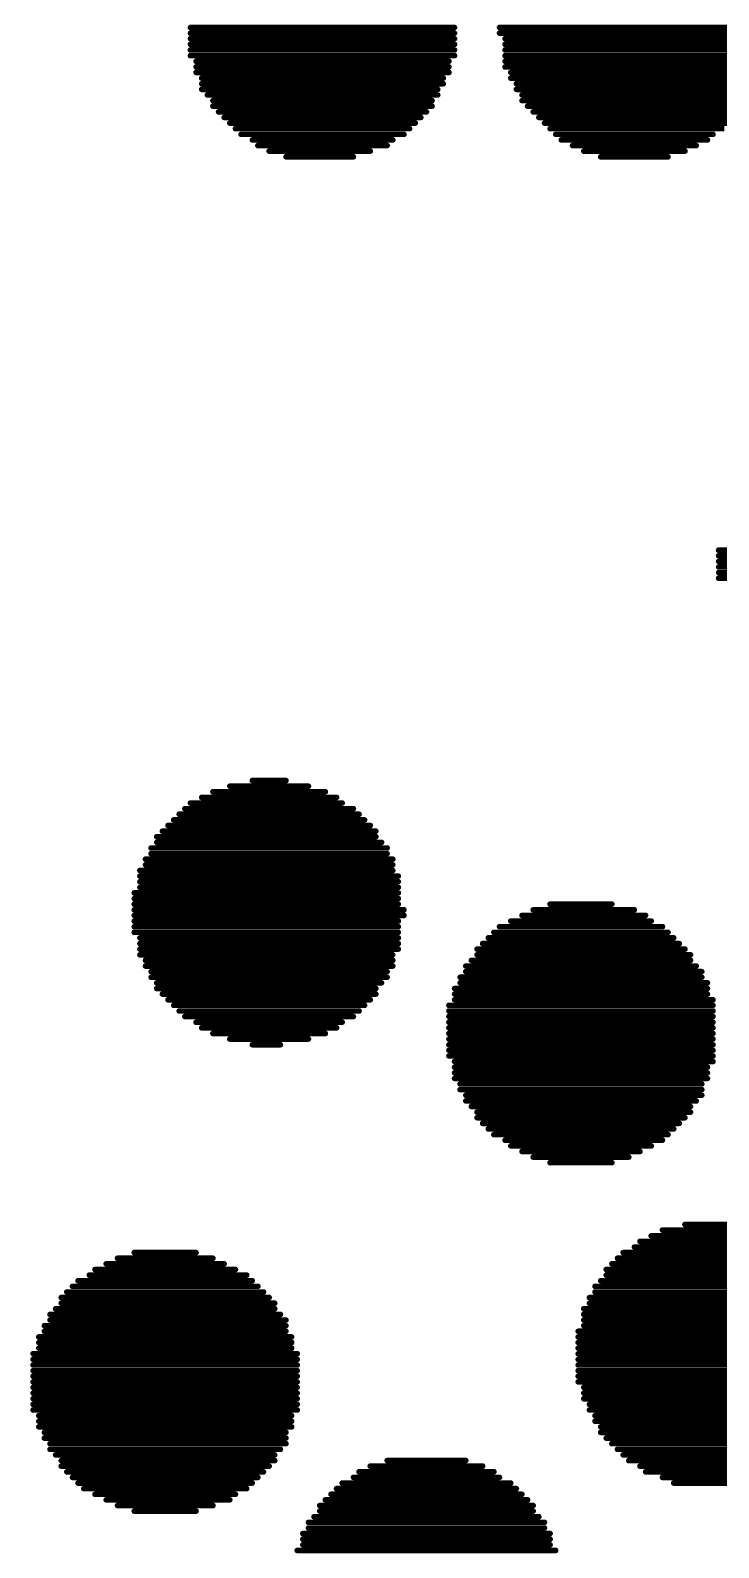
# Model space of a CAD drawing. Header units: millimetres. Extents: x 45 to 209, y 90 to 189.
# Drawn here: x 137.801 to 138.579, y 95.483 to 97.197 of the extents above; entities that cross this region are included whole.
import ezdxf

# ---------------------------------------------------------------- set-up
doc = ezdxf.new("R2010")
doc.units = ezdxf.units.MM
doc.layers.add('TopOverlay', color=2, linetype='Continuous')

# ---------------------------------------------------------------- blocks, each defined once
blk = doc.blocks.new('5394DE47_A0E8_4329_8464_7791B7C19310_63')
at = {"layer": 'TopOverlay', "const_width": 0.00635}
for points in [[(4.2624, 3.0451), (4.5608, 3.0451)], [(4.2624, 3.0387), (4.5608, 3.0387)], [(4.2624, 3.0324), (4.5608, 3.0324)], [(4.6116, 3.0451), (4.9164, 3.0451)], [(4.6116, 3.0387), (4.9164, 3.0387)], [(4.618, 3.0324), (4.9164, 3.0324)], [(4.2624, 3.026), (4.5608, 3.026)], [(4.2624, 3.0197), (4.5608, 3.0197)], [(4.618, 3.026), (4.9164, 3.026)], [(4.618, 3.0197), (4.9101, 3.0197)], [(4.2624, 3.0133), (4.5608, 3.0133)], [(4.2687, 3.007), (4.5545, 3.007)], [(4.2687, 3.0006), (4.5545, 3.0006)], [(4.618, 3.0133), (4.9101, 3.0133)], [(4.618, 3.007), (4.9101, 3.007)], [(4.618, 3.0006), (4.9101, 3.0006)], [(4.2687, 2.9943), (4.5545, 2.9943)], [(4.2751, 2.9879), (4.5481, 2.9879)], [(4.2751, 2.9816), (4.5481, 2.9816)], [(4.6243, 2.9943), (4.9037, 2.9943)], [(4.6243, 2.9879), (4.9037, 2.9879)], [(4.6307, 2.9816), (4.9037, 2.9816)], [(4.2751, 2.9752), (4.5418, 2.9752)], [(4.2814, 2.9689), (4.5418, 2.9689)], [(4.6307, 2.9752), (4.8974, 2.9752)], [(4.637, 2.9689), (4.8974, 2.9689)], [(4.2878, 2.9625), (4.5354, 2.9625)], [(4.2878, 2.9562), (4.5354, 2.9562)], [(4.2941, 2.9498), (4.5291, 2.9498)], [(4.637, 2.9625), (4.891, 2.9625)], [(4.6434, 2.9562), (4.8847, 2.9562)], [(4.6497, 2.9498), (4.8783, 2.9498)], [(4.3005, 2.9435), (4.5227, 2.9435)], [(4.3068, 2.9371), (4.5164, 2.9371)], [(4.3132, 2.9308), (4.51, 2.9308)], [(4.6561, 2.9435), (4.8783, 2.9435)], [(4.6624, 2.9371), (4.872, 2.9371)], [(4.6688, 2.9308), (4.8656, 2.9308)], [(4.3195, 2.9244), (4.5037, 2.9244)], [(4.3322, 2.9181), (4.491, 2.9181)], [(4.3386, 2.9117), (4.4846, 2.9117)], [(4.6751, 2.9244), (4.8529, 2.9244)], [(4.6815, 2.9181), (4.8466, 2.9181)], [(4.6942, 2.9117), (4.8339, 2.9117)], [(4.3513, 2.9054), (4.4656, 2.9054)], [(4.3703, 2.899), (4.4465, 2.899)], [(4.7069, 2.9054), (4.8212, 2.9054)], [(4.7259, 2.899), (4.8021, 2.899)], [(4.8593, 2.4545), (5.1641, 2.4545)], [(4.8593, 2.4482), (5.1641, 2.4482)], [(4.8593, 2.4418), (5.1641, 2.4418)], [(4.8593, 2.4355), (5.1641, 2.4355)], [(4.8593, 2.4291), (5.1641, 2.4291)], [(4.8593, 2.4228), (5.1577, 2.4228)], [(4.3322, 2.1942), (4.3703, 2.1942)], [(4.2751, 2.1751), (4.4275, 2.1751)], [(4.2878, 2.1815), (4.4148, 2.1815)], [(4.3068, 2.1878), (4.3957, 2.1878)], [(4.256, 2.1624), (4.4465, 2.1624)], [(4.2624, 2.1688), (4.4338, 2.1688)], [(4.237, 2.1434), (4.4656, 2.1434)], [(4.2433, 2.1497), (4.4592, 2.1497)], [(4.2497, 2.1561), (4.4529, 2.1561)], [(4.2243, 2.1307), (4.4719, 2.1307)], [(4.2243, 2.1243), (4.4783, 2.1243)], [(4.2306, 2.137), (4.4719, 2.137)], [(4.2179, 2.118), (4.4846, 2.118)], [(4.2179, 2.1116), (4.4846, 2.1116)], [(4.2052, 2.0926), (4.491, 2.0926)], [(4.2116, 2.1053), (4.491, 2.1053)], [(4.2116, 2.0989), (4.491, 2.0989)], [(4.2052, 2.0862), (4.4973, 2.0862)], [(4.2052, 2.0799), (4.4973, 2.0799)], [(4.2052, 2.0735), (4.4973, 2.0735)], [(4.1989, 2.0672), (4.4973, 2.0672)], [(4.1989, 2.0608), (4.4973, 2.0608)], [(4.1989, 2.0545), (4.4973, 2.0545)], [(4.6688, 2.0545), (4.7386, 2.0545)], [(4.1989, 2.0481), (4.5037, 2.0481)], [(4.1989, 2.0418), (4.5037, 2.0418)], [(4.637, 2.0418), (4.7767, 2.0418)], [(4.6497, 2.0481), (4.764, 2.0481)], [(4.1989, 2.0354), (4.4973, 2.0354)], [(4.1989, 2.0291), (4.4973, 2.0291)], [(4.1989, 2.0227), (4.4973, 2.0227)], [(4.6053, 2.0227), (4.8021, 2.0227)], [(4.6116, 2.0291), (4.7958, 2.0291)], [(4.6243, 2.0354), (4.7831, 2.0354)], [(4.2052, 2.0164), (4.4973, 2.0164)], [(4.2052, 2.01), (4.4973, 2.01)], [(4.2052, 2.0037), (4.4973, 2.0037)], [(4.5862, 2.0037), (4.8212, 2.0037)], [(4.5926, 2.01), (4.8148, 2.01)], [(4.5989, 2.0164), (4.8085, 2.0164)], [(4.2052, 1.9973), (4.491, 1.9973)], [(4.2116, 1.991), (4.491, 1.991)], [(4.5799, 1.991), (4.8275, 1.991)], [(4.5862, 1.9973), (4.8275, 1.9973)], [(4.2116, 1.9846), (4.491, 1.9846)], [(4.2179, 1.9783), (4.4846, 1.9783)], [(4.2179, 1.9719), (4.4846, 1.9719)], [(4.5672, 1.9719), (4.8402, 1.9719)], [(4.5735, 1.9846), (4.8339, 1.9846)], [(4.5735, 1.9783), (4.8402, 1.9783)], [(4.2243, 1.9656), (4.4783, 1.9656)], [(4.2243, 1.9592), (4.4719, 1.9592)], [(4.2306, 1.9529), (4.4719, 1.9529)], [(4.5608, 1.9592), (4.8466, 1.9592)], [(4.5608, 1.9529), (4.8466, 1.9529)], [(4.5672, 1.9656), (4.8466, 1.9656)], [(4.237, 1.9465), (4.4656, 1.9465)], [(4.2433, 1.9402), (4.4592, 1.9402)], [(4.5545, 1.9402), (4.8529, 1.9402)], [(4.5608, 1.9465), (4.8529, 1.9465)], [(4.2497, 1.9338), (4.4529, 1.9338)], [(4.256, 1.9275), (4.4465, 1.9275)], [(4.2687, 1.9211), (4.4338, 1.9211)], [(4.5545, 1.9338), (4.8529, 1.9338)], [(4.5545, 1.9275), (4.8529, 1.9275)], [(4.5545, 1.9211), (4.8529, 1.9211)], [(4.2751, 1.9148), (4.4275, 1.9148)], [(4.2878, 1.9084), (4.4148, 1.9084)], [(4.3068, 1.9021), (4.3957, 1.9021)], [(4.5545, 1.9148), (4.8529, 1.9148)], [(4.5545, 1.9084), (4.8529, 1.9084)], [(4.5545, 1.9021), (4.8529, 1.9021)], [(4.3322, 1.8957), (4.364, 1.8957)], [(4.5545, 1.8957), (4.8529, 1.8957)], [(4.5545, 1.8894), (4.8529, 1.8894)], [(4.5545, 1.883), (4.8529, 1.883)], [(4.5608, 1.8767), (4.8529, 1.8767)], [(4.5608, 1.8703), (4.8466, 1.8703)], [(4.5608, 1.864), (4.8466, 1.864)], [(4.5608, 1.8576), (4.8466, 1.8576)], [(4.5672, 1.8513), (4.8402, 1.8513)], [(4.5672, 1.8449), (4.8402, 1.8449)], [(4.5735, 1.8386), (4.8402, 1.8386)], [(4.5735, 1.8322), (4.8339, 1.8322)], [(4.5799, 1.8259), (4.8275, 1.8259)], [(4.5862, 1.8195), (4.8275, 1.8195)], [(4.5862, 1.8132), (4.8212, 1.8132)], [(4.5926, 1.8068), (4.8148, 1.8068)], [(4.5989, 1.8005), (4.8085, 1.8005)], [(4.6053, 1.7941), (4.8021, 1.7941)], [(4.618, 1.7878), (4.7958, 1.7878)], [(4.6243, 1.7814), (4.7831, 1.7814)], [(4.637, 1.7751), (4.7704, 1.7751)], [(4.6497, 1.7687), (4.7577, 1.7687)], [(4.6688, 1.7624), (4.7386, 1.7624)], [(4.7831, 1.6798), (4.9164, 1.6798)], [(4.7958, 1.6862), (4.9037, 1.6862)], [(4.8212, 1.6925), (4.8783, 1.6925)], [(4.1989, 1.6608), (4.2687, 1.6608)], [(4.7513, 1.6608), (4.9482, 1.6608)], [(4.764, 1.6671), (4.9355, 1.6671)], [(4.7704, 1.6735), (4.9291, 1.6735)], [(4.1671, 1.6481), (4.3005, 1.6481)], [(4.1798, 1.6544), (4.2878, 1.6544)], [(4.7386, 1.6481), (4.9609, 1.6481)], [(4.745, 1.6544), (4.9545, 1.6544)], [(4.1354, 1.629), (4.3322, 1.629)], [(4.1481, 1.6354), (4.3259, 1.6354)], [(4.1544, 1.6417), (4.3132, 1.6417)], [(4.7259, 1.629), (4.9736, 1.629)], [(4.7323, 1.6417), (4.9672, 1.6417)], [(4.7323, 1.6354), (4.9736, 1.6354)], [(4.1163, 1.61), (4.3513, 1.61)], [(4.1227, 1.6163), (4.3449, 1.6163)], [(4.129, 1.6227), (4.3386, 1.6227)], [(4.7132, 1.61), (4.9863, 1.61)], [(4.7196, 1.6227), (4.9799, 1.6227)], [(4.7196, 1.6163), (4.9799, 1.6163)], [(4.11, 1.5973), (4.3576, 1.5973)], [(4.1163, 1.6036), (4.3576, 1.6036)], [(4.7069, 1.5973), (4.9926, 1.5973)], [(4.7132, 1.6036), (4.9863, 1.6036)], [(4.0973, 1.5782), (4.3703, 1.5782)], [(4.1036, 1.5909), (4.364, 1.5909)], [(4.1036, 1.5846), (4.3703, 1.5846)], [(4.7069, 1.5909), (4.9926, 1.5909)], [(4.7069, 1.5846), (4.9926, 1.5846)], [(4.7069, 1.5782), (4.999, 1.5782)], [(4.0909, 1.5655), (4.3767, 1.5655)], [(4.0909, 1.5592), (4.3767, 1.5592)], [(4.0973, 1.5719), (4.3703, 1.5719)], [(4.7005, 1.5719), (4.999, 1.5719)], [(4.7005, 1.5655), (4.999, 1.5655)], [(4.7005, 1.5592), (4.999, 1.5592)], [(4.0846, 1.5465), (4.383, 1.5465)], [(4.0846, 1.5401), (4.383, 1.5401)], [(4.0909, 1.5528), (4.3767, 1.5528)], [(4.7005, 1.5528), (4.999, 1.5528)], [(4.7005, 1.5465), (4.999, 1.5465)], [(4.7005, 1.5401), (4.999, 1.5401)], [(4.0846, 1.5338), (4.383, 1.5338)], [(4.0846, 1.5274), (4.383, 1.5274)], [(4.7005, 1.5338), (4.999, 1.5338)], [(4.7005, 1.5274), (4.999, 1.5274)], [(4.0846, 1.5211), (4.383, 1.5211)], [(4.0846, 1.5147), (4.383, 1.5147)], [(4.0846, 1.5084), (4.383, 1.5084)], [(4.7005, 1.5211), (4.999, 1.5211)], [(4.7005, 1.5147), (4.999, 1.5147)], [(4.7069, 1.5084), (4.9926, 1.5084)], [(4.0846, 1.502), (4.383, 1.502)], [(4.0846, 1.4957), (4.383, 1.4957)], [(4.0846, 1.4893), (4.383, 1.4893)], [(4.7069, 1.502), (4.9926, 1.502)], [(4.7069, 1.4957), (4.9926, 1.4957)], [(4.7132, 1.4893), (4.9926, 1.4893)], [(4.0846, 1.483), (4.383, 1.483)], [(4.0909, 1.4766), (4.3767, 1.4766)], [(4.7132, 1.483), (4.9863, 1.483)], [(4.7196, 1.4766), (4.9863, 1.4766)], [(4.0909, 1.4703), (4.3767, 1.4703)], [(4.0909, 1.4639), (4.3767, 1.4639)], [(4.0973, 1.4576), (4.3703, 1.4576)], [(4.7196, 1.4703), (4.9799, 1.4703)], [(4.7259, 1.4639), (4.9736, 1.4639)], [(4.7259, 1.4576), (4.9736, 1.4576)], [(4.0973, 1.4512), (4.3703, 1.4512)], [(4.1036, 1.4449), (4.3703, 1.4449)], [(4.1036, 1.4385), (4.364, 1.4385)], [(4.7323, 1.4512), (4.9672, 1.4512)], [(4.7386, 1.4449), (4.9609, 1.4449)], [(4.745, 1.4385), (4.9545, 1.4385)], [(4.11, 1.4322), (4.3576, 1.4322)], [(4.1163, 1.4258), (4.3576, 1.4258)], [(4.4846, 1.4258), (4.5735, 1.4258)], [(4.7513, 1.4322), (4.9482, 1.4322)], [(4.7577, 1.4258), (4.9418, 1.4258)], [(4.1163, 1.4195), (4.3513, 1.4195)], [(4.1227, 1.4131), (4.3449, 1.4131)], [(4.129, 1.4068), (4.3386, 1.4068)], [(4.4465, 1.4068), (4.6116, 1.4068)], [(4.4529, 1.4131), (4.6053, 1.4131)], [(4.4656, 1.4195), (4.5926, 1.4195)], [(4.7704, 1.4195), (4.9291, 1.4195)], [(4.7767, 1.4131), (4.9228, 1.4131)], [(4.7958, 1.4068), (4.9101, 1.4068)], [(4.1354, 1.4004), (4.3322, 1.4004)], [(4.1417, 1.3941), (4.3259, 1.3941)], [(4.1544, 1.3877), (4.3132, 1.3877)], [(4.4211, 1.3877), (4.637, 1.3877)], [(4.4275, 1.3941), (4.6307, 1.3941)], [(4.4338, 1.4004), (4.6243, 1.4004)], [(4.8085, 1.4004), (4.891, 1.4004)], [(4.1671, 1.3814), (4.3068, 1.3814)], [(4.1798, 1.375), (4.2878, 1.375)], [(4.1989, 1.3687), (4.2687, 1.3687)], [(4.4084, 1.375), (4.6497, 1.375)], [(4.4084, 1.3687), (4.6497, 1.3687)], [(4.4148, 1.3814), (4.6434, 1.3814)], [(4.3957, 1.356), (4.6624, 1.356)], [(4.4021, 1.3623), (4.6561, 1.3623)], [(4.3894, 1.3433), (4.6688, 1.3433)], [(4.3894, 1.3369), (4.6688, 1.3369)], [(4.3957, 1.3496), (4.6624, 1.3496)], [(4.383, 1.3242), (4.6751, 1.3242)], [(4.3894, 1.3306), (4.6688, 1.3306)]]:
    blk.add_lwpolyline(points, dxfattribs=at)
at = {"layer": 'TopOverlay', "const_width": 0.00317}
for points in [[(4.2608, 3.0451, 1), (4.264, 3.0451, 1)], [(4.2608, 3.0387, 1), (4.264, 3.0387, 1)], [(4.2608, 3.0324, 1), (4.264, 3.0324, 1)], [(4.5593, 3.0451, 1), (4.5624, 3.0451, 1)], [(4.5593, 3.0387, 1), (4.5624, 3.0387, 1)], [(4.5593, 3.0324, 1), (4.5624, 3.0324, 1)], [(4.6101, 3.0451, 1), (4.6132, 3.0451, 1)], [(4.6101, 3.0387, 1), (4.6132, 3.0387, 1)], [(4.6164, 3.0324, 1), (4.6196, 3.0324, 1)], [(4.2608, 3.026, 1), (4.264, 3.026, 1)], [(4.2608, 3.0197, 1), (4.264, 3.0197, 1)], [(4.5593, 3.026, 1), (4.5624, 3.026, 1)], [(4.5593, 3.0197, 1), (4.5624, 3.0197, 1)], [(4.6164, 3.026, 1), (4.6196, 3.026, 1)], [(4.6164, 3.0197, 1), (4.6196, 3.0197, 1)], [(4.2608, 3.0133, 1), (4.264, 3.0133, 1)], [(4.2672, 3.007, 1), (4.2703, 3.007, 1)], [(4.2672, 3.0006, 1), (4.2703, 3.0006, 1)], [(4.5529, 3.007, 1), (4.5561, 3.007, 1)], [(4.5529, 3.0006, 1), (4.5561, 3.0006, 1)], [(4.5593, 3.0133, 1), (4.5624, 3.0133, 1)], [(4.6164, 3.0133, 1), (4.6196, 3.0133, 1)], [(4.6164, 3.007, 1), (4.6196, 3.007, 1)], [(4.6164, 3.0006, 1), (4.6196, 3.0006, 1)], [(4.2672, 2.9943, 1), (4.2703, 2.9943, 1)], [(4.2735, 2.9879, 1), (4.2767, 2.9879, 1)], [(4.2735, 2.9816, 1), (4.2767, 2.9816, 1)], [(4.5466, 2.9879, 1), (4.5497, 2.9879, 1)], [(4.5466, 2.9816, 1), (4.5497, 2.9816, 1)], [(4.5529, 2.9943, 1), (4.5561, 2.9943, 1)], [(4.6228, 2.9943, 1), (4.6259, 2.9943, 1)], [(4.6228, 2.9879, 1), (4.6259, 2.9879, 1)], [(4.6291, 2.9816, 1), (4.6323, 2.9816, 1)], [(4.2735, 2.9752, 1), (4.2767, 2.9752, 1)], [(4.2799, 2.9689, 1), (4.283, 2.9689, 1)], [(4.5402, 2.9752, 1), (4.5434, 2.9752, 1)], [(4.5402, 2.9689, 1), (4.5434, 2.9689, 1)], [(4.6291, 2.9752, 1), (4.6323, 2.9752, 1)], [(4.6355, 2.9689, 1), (4.6386, 2.9689, 1)], [(4.2862, 2.9625, 1), (4.2894, 2.9625, 1)], [(4.2862, 2.9562, 1), (4.2894, 2.9562, 1)], [(4.2926, 2.9498, 1), (4.2957, 2.9498, 1)], [(4.5275, 2.9498, 1), (4.5307, 2.9498, 1)], [(4.5339, 2.9625, 1), (4.537, 2.9625, 1)], [(4.5339, 2.9562, 1), (4.537, 2.9562, 1)], [(4.6355, 2.9625, 1), (4.6386, 2.9625, 1)], [(4.6418, 2.9562, 1), (4.645, 2.9562, 1)], [(4.6482, 2.9498, 1), (4.6513, 2.9498, 1)], [(4.2989, 2.9435, 1), (4.3021, 2.9435, 1)], [(4.3053, 2.9371, 1), (4.3084, 2.9371, 1)], [(4.3116, 2.9308, 1), (4.3148, 2.9308, 1)], [(4.5085, 2.9308, 1), (4.5116, 2.9308, 1)], [(4.5148, 2.9371, 1), (4.518, 2.9371, 1)], [(4.5212, 2.9435, 1), (4.5243, 2.9435, 1)], [(4.6545, 2.9435, 1), (4.6577, 2.9435, 1)], [(4.6609, 2.9371, 1), (4.664, 2.9371, 1)], [(4.6672, 2.9308, 1), (4.6704, 2.9308, 1)], [(4.318, 2.9244, 1), (4.3211, 2.9244, 1)], [(4.3307, 2.9181, 1), (4.3338, 2.9181, 1)], [(4.337, 2.9117, 1), (4.3402, 2.9117, 1)], [(4.4831, 2.9117, 1), (4.4862, 2.9117, 1)], [(4.4894, 2.9181, 1), (4.4926, 2.9181, 1)], [(4.5021, 2.9244, 1), (4.5053, 2.9244, 1)], [(4.6736, 2.9244, 1), (4.6767, 2.9244, 1)], [(4.6799, 2.9181, 1), (4.6831, 2.9181, 1)], [(4.6926, 2.9117, 1), (4.6958, 2.9117, 1)], [(4.8323, 2.9117, 1), (4.8355, 2.9117, 1)], [(4.845, 2.9181, 1), (4.8482, 2.9181, 1)], [(4.8514, 2.9244, 1), (4.8545, 2.9244, 1)], [(4.3497, 2.9054, 1), (4.3529, 2.9054, 1)], [(4.3688, 2.899, 1), (4.3719, 2.899, 1)], [(4.445, 2.899, 1), (4.4481, 2.899, 1)], [(4.464, 2.9054, 1), (4.4672, 2.9054, 1)], [(4.7053, 2.9054, 1), (4.7085, 2.9054, 1)], [(4.7244, 2.899, 1), (4.7275, 2.899, 1)], [(4.8006, 2.899, 1), (4.8037, 2.899, 1)], [(4.8196, 2.9054, 1), (4.8228, 2.9054, 1)], [(4.8577, 2.4545, 1), (4.8609, 2.4545, 1)], [(4.8577, 2.4482, 1), (4.8609, 2.4482, 1)], [(4.8577, 2.4418, 1), (4.8609, 2.4418, 1)], [(4.8577, 2.4355, 1), (4.8609, 2.4355, 1)], [(4.8577, 2.4291, 1), (4.8609, 2.4291, 1)], [(4.8577, 2.4228, 1), (4.8609, 2.4228, 1)], [(4.3307, 2.1942, 1), (4.3338, 2.1942, 1)], [(4.3688, 2.1942, 1), (4.3719, 2.1942, 1)], [(4.2735, 2.1751, 1), (4.2767, 2.1751, 1)], [(4.2862, 2.1815, 1), (4.2894, 2.1815, 1)], [(4.3053, 2.1878, 1), (4.3084, 2.1878, 1)], [(4.3942, 2.1878, 1), (4.3973, 2.1878, 1)], [(4.4132, 2.1815, 1), (4.4164, 2.1815, 1)], [(4.4259, 2.1751, 1), (4.4291, 2.1751, 1)], [(4.2545, 2.1624, 1), (4.2576, 2.1624, 1)], [(4.2608, 2.1688, 1), (4.264, 2.1688, 1)], [(4.4323, 2.1688, 1), (4.4354, 2.1688, 1)], [(4.445, 2.1624, 1), (4.4481, 2.1624, 1)], [(4.2354, 2.1434, 1), (4.2386, 2.1434, 1)], [(4.2418, 2.1497, 1), (4.2449, 2.1497, 1)], [(4.2481, 2.1561, 1), (4.2513, 2.1561, 1)], [(4.4513, 2.1561, 1), (4.4545, 2.1561, 1)], [(4.4577, 2.1497, 1), (4.4608, 2.1497, 1)], [(4.464, 2.1434, 1), (4.4672, 2.1434, 1)], [(4.2227, 2.1307, 1), (4.2259, 2.1307, 1)], [(4.2227, 2.1243, 1), (4.2259, 2.1243, 1)], [(4.2291, 2.137, 1), (4.2322, 2.137, 1)], [(4.4704, 2.137, 1), (4.4735, 2.137, 1)], [(4.4704, 2.1307, 1), (4.4735, 2.1307, 1)], [(4.4767, 2.1243, 1), (4.4799, 2.1243, 1)], [(4.2164, 2.118, 1), (4.2195, 2.118, 1)], [(4.2164, 2.1116, 1), (4.2195, 2.1116, 1)], [(4.4831, 2.118, 1), (4.4862, 2.118, 1)], [(4.4831, 2.1116, 1), (4.4862, 2.1116, 1)], [(4.2037, 2.0926, 1), (4.2068, 2.0926, 1)], [(4.21, 2.1053, 1), (4.2132, 2.1053, 1)], [(4.21, 2.0989, 1), (4.2132, 2.0989, 1)], [(4.4894, 2.1053, 1), (4.4926, 2.1053, 1)], [(4.4894, 2.0989, 1), (4.4926, 2.0989, 1)], [(4.4894, 2.0926, 1), (4.4926, 2.0926, 1)], [(4.2037, 2.0862, 1), (4.2068, 2.0862, 1)], [(4.2037, 2.0799, 1), (4.2068, 2.0799, 1)], [(4.2037, 2.0735, 1), (4.2068, 2.0735, 1)], [(4.4958, 2.0862, 1), (4.4989, 2.0862, 1)], [(4.4958, 2.0799, 1), (4.4989, 2.0799, 1)], [(4.4958, 2.0735, 1), (4.4989, 2.0735, 1)], [(4.1973, 2.0672, 1), (4.2005, 2.0672, 1)], [(4.1973, 2.0608, 1), (4.2005, 2.0608, 1)], [(4.1973, 2.0545, 1), (4.2005, 2.0545, 1)], [(4.4958, 2.0672, 1), (4.4989, 2.0672, 1)], [(4.4958, 2.0608, 1), (4.4989, 2.0608, 1)], [(4.4958, 2.0545, 1), (4.4989, 2.0545, 1)], [(4.6672, 2.0545, 1), (4.6704, 2.0545, 1)], [(4.7371, 2.0545, 1), (4.7402, 2.0545, 1)], [(4.1973, 2.0481, 1), (4.2005, 2.0481, 1)], [(4.1973, 2.0418, 1), (4.2005, 2.0418, 1)], [(4.5021, 2.0481, 1), (4.5053, 2.0481, 1)], [(4.5021, 2.0418, 1), (4.5053, 2.0418, 1)], [(4.6355, 2.0418, 1), (4.6386, 2.0418, 1)], [(4.6482, 2.0481, 1), (4.6513, 2.0481, 1)], [(4.7625, 2.0481, 1), (4.7656, 2.0481, 1)], [(4.7752, 2.0418, 1), (4.7783, 2.0418, 1)], [(4.1973, 2.0354, 1), (4.2005, 2.0354, 1)], [(4.1973, 2.0291, 1), (4.2005, 2.0291, 1)], [(4.1973, 2.0227, 1), (4.2005, 2.0227, 1)], [(4.4958, 2.0354, 1), (4.4989, 2.0354, 1)], [(4.4958, 2.0291, 1), (4.4989, 2.0291, 1)], [(4.4958, 2.0227, 1), (4.4989, 2.0227, 1)], [(4.6037, 2.0227, 1), (4.6069, 2.0227, 1)], [(4.6101, 2.0291, 1), (4.6132, 2.0291, 1)], [(4.6228, 2.0354, 1), (4.6259, 2.0354, 1)], [(4.7815, 2.0354, 1), (4.7847, 2.0354, 1)], [(4.7942, 2.0291, 1), (4.7974, 2.0291, 1)], [(4.8006, 2.0227, 1), (4.8037, 2.0227, 1)], [(4.2037, 2.0164, 1), (4.2068, 2.0164, 1)], [(4.2037, 2.01, 1), (4.2068, 2.01, 1)], [(4.2037, 2.0037, 1), (4.2068, 2.0037, 1)], [(4.4958, 2.0164, 1), (4.4989, 2.0164, 1)], [(4.4958, 2.01, 1), (4.4989, 2.01, 1)], [(4.4958, 2.0037, 1), (4.4989, 2.0037, 1)], [(4.5847, 2.0037, 1), (4.5878, 2.0037, 1)], [(4.591, 2.01, 1), (4.5942, 2.01, 1)], [(4.5974, 2.0164, 1), (4.6005, 2.0164, 1)], [(4.8069, 2.0164, 1), (4.8101, 2.0164, 1)], [(4.8133, 2.01, 1), (4.8164, 2.01, 1)], [(4.8196, 2.0037, 1), (4.8228, 2.0037, 1)], [(4.2037, 1.9973, 1), (4.2068, 1.9973, 1)], [(4.21, 1.991, 1), (4.2132, 1.991, 1)], [(4.4894, 1.9973, 1), (4.4926, 1.9973, 1)], [(4.4894, 1.991, 1), (4.4926, 1.991, 1)], [(4.5783, 1.991, 1), (4.5815, 1.991, 1)], [(4.5847, 1.9973, 1), (4.5878, 1.9973, 1)], [(4.826, 1.9973, 1), (4.8291, 1.9973, 1)], [(4.826, 1.991, 1), (4.8291, 1.991, 1)], [(4.21, 1.9846, 1), (4.2132, 1.9846, 1)], [(4.2164, 1.9783, 1), (4.2195, 1.9783, 1)], [(4.2164, 1.9719, 1), (4.2195, 1.9719, 1)], [(4.4831, 1.9783, 1), (4.4862, 1.9783, 1)], [(4.4831, 1.9719, 1), (4.4862, 1.9719, 1)], [(4.4894, 1.9846, 1), (4.4926, 1.9846, 1)], [(4.5656, 1.9719, 1), (4.5688, 1.9719, 1)], [(4.572, 1.9846, 1), (4.5751, 1.9846, 1)], [(4.572, 1.9783, 1), (4.5751, 1.9783, 1)], [(4.8323, 1.9846, 1), (4.8355, 1.9846, 1)], [(4.8387, 1.9783, 1), (4.8418, 1.9783, 1)], [(4.8387, 1.9719, 1), (4.8418, 1.9719, 1)], [(4.2227, 1.9656, 1), (4.2259, 1.9656, 1)], [(4.2227, 1.9592, 1), (4.2259, 1.9592, 1)], [(4.2291, 1.9529, 1), (4.2322, 1.9529, 1)], [(4.4704, 1.9592, 1), (4.4735, 1.9592, 1)], [(4.4704, 1.9529, 1), (4.4735, 1.9529, 1)], [(4.4767, 1.9656, 1), (4.4799, 1.9656, 1)], [(4.5593, 1.9592, 1), (4.5624, 1.9592, 1)], [(4.5593, 1.9529, 1), (4.5624, 1.9529, 1)], [(4.5656, 1.9656, 1), (4.5688, 1.9656, 1)], [(4.845, 1.9656, 1), (4.8482, 1.9656, 1)], [(4.845, 1.9592, 1), (4.8482, 1.9592, 1)], [(4.845, 1.9529, 1), (4.8482, 1.9529, 1)], [(4.2354, 1.9465, 1), (4.2386, 1.9465, 1)], [(4.2418, 1.9402, 1), (4.2449, 1.9402, 1)], [(4.4577, 1.9402, 1), (4.4608, 1.9402, 1)], [(4.464, 1.9465, 1), (4.4672, 1.9465, 1)], [(4.5529, 1.9402, 1), (4.5561, 1.9402, 1)], [(4.5593, 1.9465, 1), (4.5624, 1.9465, 1)], [(4.8514, 1.9465, 1), (4.8545, 1.9465, 1)], [(4.8514, 1.9402, 1), (4.8545, 1.9402, 1)], [(4.2481, 1.9338, 1), (4.2513, 1.9338, 1)], [(4.2545, 1.9275, 1), (4.2576, 1.9275, 1)], [(4.2672, 1.9211, 1), (4.2703, 1.9211, 1)], [(4.4323, 1.9211, 1), (4.4354, 1.9211, 1)], [(4.445, 1.9275, 1), (4.4481, 1.9275, 1)], [(4.4513, 1.9338, 1), (4.4545, 1.9338, 1)], [(4.5529, 1.9338, 1), (4.5561, 1.9338, 1)], [(4.5529, 1.9275, 1), (4.5561, 1.9275, 1)], [(4.5529, 1.9211, 1), (4.5561, 1.9211, 1)], [(4.8514, 1.9338, 1), (4.8545, 1.9338, 1)], [(4.8514, 1.9275, 1), (4.8545, 1.9275, 1)], [(4.8514, 1.9211, 1), (4.8545, 1.9211, 1)], [(4.2735, 1.9148, 1), (4.2767, 1.9148, 1)], [(4.2862, 1.9084, 1), (4.2894, 1.9084, 1)], [(4.3053, 1.9021, 1), (4.3084, 1.9021, 1)], [(4.3942, 1.9021, 1), (4.3973, 1.9021, 1)], [(4.4132, 1.9084, 1), (4.4164, 1.9084, 1)], [(4.4259, 1.9148, 1), (4.4291, 1.9148, 1)], [(4.5529, 1.9148, 1), (4.5561, 1.9148, 1)], [(4.5529, 1.9084, 1), (4.5561, 1.9084, 1)], [(4.5529, 1.9021, 1), (4.5561, 1.9021, 1)], [(4.8514, 1.9148, 1), (4.8545, 1.9148, 1)], [(4.8514, 1.9084, 1), (4.8545, 1.9084, 1)], [(4.8514, 1.9021, 1), (4.8545, 1.9021, 1)], [(4.3307, 1.8957, 1), (4.3338, 1.8957, 1)], [(4.3624, 1.8957, 1), (4.3656, 1.8957, 1)], [(4.5529, 1.8957, 1), (4.5561, 1.8957, 1)], [(4.5529, 1.8894, 1), (4.5561, 1.8894, 1)], [(4.5529, 1.883, 1), (4.5561, 1.883, 1)], [(4.8514, 1.8957, 1), (4.8545, 1.8957, 1)], [(4.8514, 1.8894, 1), (4.8545, 1.8894, 1)], [(4.8514, 1.883, 1), (4.8545, 1.883, 1)], [(4.5593, 1.8767, 1), (4.5624, 1.8767, 1)], [(4.5593, 1.8703, 1), (4.5624, 1.8703, 1)], [(4.845, 1.8703, 1), (4.8482, 1.8703, 1)], [(4.8514, 1.8767, 1), (4.8545, 1.8767, 1)], [(4.5593, 1.864, 1), (4.5624, 1.864, 1)], [(4.5593, 1.8576, 1), (4.5624, 1.8576, 1)], [(4.5656, 1.8513, 1), (4.5688, 1.8513, 1)], [(4.8387, 1.8513, 1), (4.8418, 1.8513, 1)], [(4.845, 1.864, 1), (4.8482, 1.864, 1)], [(4.845, 1.8576, 1), (4.8482, 1.8576, 1)], [(4.5656, 1.8449, 1), (4.5688, 1.8449, 1)], [(4.572, 1.8386, 1), (4.5751, 1.8386, 1)], [(4.572, 1.8322, 1), (4.5751, 1.8322, 1)], [(4.8323, 1.8322, 1), (4.8355, 1.8322, 1)], [(4.8387, 1.8449, 1), (4.8418, 1.8449, 1)], [(4.8387, 1.8386, 1), (4.8418, 1.8386, 1)], [(4.5783, 1.8259, 1), (4.5815, 1.8259, 1)], [(4.5847, 1.8195, 1), (4.5878, 1.8195, 1)], [(4.826, 1.8259, 1), (4.8291, 1.8259, 1)], [(4.826, 1.8195, 1), (4.8291, 1.8195, 1)], [(4.5847, 1.8132, 1), (4.5878, 1.8132, 1)], [(4.591, 1.8068, 1), (4.5942, 1.8068, 1)], [(4.5974, 1.8005, 1), (4.6005, 1.8005, 1)], [(4.8069, 1.8005, 1), (4.8101, 1.8005, 1)], [(4.8133, 1.8068, 1), (4.8164, 1.8068, 1)], [(4.8196, 1.8132, 1), (4.8228, 1.8132, 1)], [(4.6037, 1.7941, 1), (4.6069, 1.7941, 1)], [(4.6164, 1.7878, 1), (4.6196, 1.7878, 1)], [(4.6228, 1.7814, 1), (4.6259, 1.7814, 1)], [(4.7815, 1.7814, 1), (4.7847, 1.7814, 1)], [(4.7942, 1.7878, 1), (4.7974, 1.7878, 1)], [(4.8006, 1.7941, 1), (4.8037, 1.7941, 1)], [(4.6355, 1.7751, 1), (4.6386, 1.7751, 1)], [(4.6482, 1.7687, 1), (4.6513, 1.7687, 1)], [(4.7561, 1.7687, 1), (4.7593, 1.7687, 1)], [(4.7688, 1.7751, 1), (4.772, 1.7751, 1)], [(4.6672, 1.7624, 1), (4.6704, 1.7624, 1)], [(4.7371, 1.7624, 1), (4.7402, 1.7624, 1)], [(4.7815, 1.6798, 1), (4.7847, 1.6798, 1)], [(4.7942, 1.6862, 1), (4.7974, 1.6862, 1)], [(4.8196, 1.6925, 1), (4.8228, 1.6925, 1)], [(4.1973, 1.6608, 1), (4.2005, 1.6608, 1)], [(4.2672, 1.6608, 1), (4.2703, 1.6608, 1)], [(4.7498, 1.6608, 1), (4.7529, 1.6608, 1)], [(4.7625, 1.6671, 1), (4.7656, 1.6671, 1)], [(4.7688, 1.6735, 1), (4.772, 1.6735, 1)], [(4.1656, 1.6481, 1), (4.1687, 1.6481, 1)], [(4.1783, 1.6544, 1), (4.1814, 1.6544, 1)], [(4.2862, 1.6544, 1), (4.2894, 1.6544, 1)], [(4.2989, 1.6481, 1), (4.3021, 1.6481, 1)], [(4.7371, 1.6481, 1), (4.7402, 1.6481, 1)], [(4.7434, 1.6544, 1), (4.7466, 1.6544, 1)], [(4.1338, 1.629, 1), (4.137, 1.629, 1)], [(4.1465, 1.6354, 1), (4.1497, 1.6354, 1)], [(4.1529, 1.6417, 1), (4.156, 1.6417, 1)], [(4.3116, 1.6417, 1), (4.3148, 1.6417, 1)], [(4.3243, 1.6354, 1), (4.3275, 1.6354, 1)], [(4.3307, 1.629, 1), (4.3338, 1.629, 1)], [(4.7244, 1.629, 1), (4.7275, 1.629, 1)], [(4.7307, 1.6417, 1), (4.7339, 1.6417, 1)], [(4.7307, 1.6354, 1), (4.7339, 1.6354, 1)], [(4.1148, 1.61, 1), (4.1179, 1.61, 1)], [(4.1211, 1.6163, 1), (4.1243, 1.6163, 1)], [(4.1275, 1.6227, 1), (4.1306, 1.6227, 1)], [(4.337, 1.6227, 1), (4.3402, 1.6227, 1)], [(4.3434, 1.6163, 1), (4.3465, 1.6163, 1)], [(4.3497, 1.61, 1), (4.3529, 1.61, 1)], [(4.7117, 1.61, 1), (4.7148, 1.61, 1)], [(4.718, 1.6227, 1), (4.7212, 1.6227, 1)], [(4.718, 1.6163, 1), (4.7212, 1.6163, 1)], [(4.1084, 1.5973, 1), (4.1116, 1.5973, 1)], [(4.1148, 1.6036, 1), (4.1179, 1.6036, 1)], [(4.3561, 1.6036, 1), (4.3592, 1.6036, 1)], [(4.3561, 1.5973, 1), (4.3592, 1.5973, 1)], [(4.7053, 1.5973, 1), (4.7085, 1.5973, 1)], [(4.7117, 1.6036, 1), (4.7148, 1.6036, 1)], [(4.0957, 1.5782, 1), (4.0989, 1.5782, 1)], [(4.1021, 1.5909, 1), (4.1052, 1.5909, 1)], [(4.1021, 1.5846, 1), (4.1052, 1.5846, 1)], [(4.3624, 1.5909, 1), (4.3656, 1.5909, 1)], [(4.3688, 1.5846, 1), (4.3719, 1.5846, 1)], [(4.3688, 1.5782, 1), (4.3719, 1.5782, 1)], [(4.7053, 1.5909, 1), (4.7085, 1.5909, 1)], [(4.7053, 1.5846, 1), (4.7085, 1.5846, 1)], [(4.7053, 1.5782, 1), (4.7085, 1.5782, 1)], [(4.0894, 1.5655, 1), (4.0925, 1.5655, 1)], [(4.0894, 1.5592, 1), (4.0925, 1.5592, 1)], [(4.0957, 1.5719, 1), (4.0989, 1.5719, 1)], [(4.3688, 1.5719, 1), (4.3719, 1.5719, 1)], [(4.3751, 1.5655, 1), (4.3783, 1.5655, 1)], [(4.3751, 1.5592, 1), (4.3783, 1.5592, 1)], [(4.699, 1.5719, 1), (4.7021, 1.5719, 1)], [(4.699, 1.5655, 1), (4.7021, 1.5655, 1)], [(4.699, 1.5592, 1), (4.7021, 1.5592, 1)], [(4.083, 1.5465, 1), (4.0862, 1.5465, 1)], [(4.083, 1.5401, 1), (4.0862, 1.5401, 1)], [(4.0894, 1.5528, 1), (4.0925, 1.5528, 1)], [(4.3751, 1.5528, 1), (4.3783, 1.5528, 1)], [(4.3815, 1.5465, 1), (4.3846, 1.5465, 1)], [(4.3815, 1.5401, 1), (4.3846, 1.5401, 1)], [(4.699, 1.5528, 1), (4.7021, 1.5528, 1)], [(4.699, 1.5465, 1), (4.7021, 1.5465, 1)], [(4.699, 1.5401, 1), (4.7021, 1.5401, 1)], [(4.083, 1.5338, 1), (4.0862, 1.5338, 1)], [(4.083, 1.5274, 1), (4.0862, 1.5274, 1)], [(4.3815, 1.5338, 1), (4.3846, 1.5338, 1)], [(4.3815, 1.5274, 1), (4.3846, 1.5274, 1)], [(4.699, 1.5338, 1), (4.7021, 1.5338, 1)], [(4.699, 1.5274, 1), (4.7021, 1.5274, 1)], [(4.083, 1.5211, 1), (4.0862, 1.5211, 1)], [(4.083, 1.5147, 1), (4.0862, 1.5147, 1)], [(4.083, 1.5084, 1), (4.0862, 1.5084, 1)], [(4.3815, 1.5211, 1), (4.3846, 1.5211, 1)], [(4.3815, 1.5147, 1), (4.3846, 1.5147, 1)], [(4.3815, 1.5084, 1), (4.3846, 1.5084, 1)], [(4.699, 1.5211, 1), (4.7021, 1.5211, 1)], [(4.699, 1.5147, 1), (4.7021, 1.5147, 1)], [(4.7053, 1.5084, 1), (4.7085, 1.5084, 1)], [(4.083, 1.502, 1), (4.0862, 1.502, 1)], [(4.083, 1.4957, 1), (4.0862, 1.4957, 1)], [(4.083, 1.4893, 1), (4.0862, 1.4893, 1)], [(4.3815, 1.502, 1), (4.3846, 1.502, 1)], [(4.3815, 1.4957, 1), (4.3846, 1.4957, 1)], [(4.3815, 1.4893, 1), (4.3846, 1.4893, 1)], [(4.7053, 1.502, 1), (4.7085, 1.502, 1)], [(4.7053, 1.4957, 1), (4.7085, 1.4957, 1)], [(4.7117, 1.4893, 1), (4.7148, 1.4893, 1)], [(4.083, 1.483, 1), (4.0862, 1.483, 1)], [(4.0894, 1.4766, 1), (4.0925, 1.4766, 1)], [(4.3751, 1.4766, 1), (4.3783, 1.4766, 1)], [(4.3815, 1.483, 1), (4.3846, 1.483, 1)], [(4.7117, 1.483, 1), (4.7148, 1.483, 1)], [(4.718, 1.4766, 1), (4.7212, 1.4766, 1)], [(4.0894, 1.4703, 1), (4.0925, 1.4703, 1)], [(4.0894, 1.4639, 1), (4.0925, 1.4639, 1)], [(4.0957, 1.4576, 1), (4.0989, 1.4576, 1)], [(4.3688, 1.4576, 1), (4.3719, 1.4576, 1)], [(4.3751, 1.4703, 1), (4.3783, 1.4703, 1)], [(4.3751, 1.4639, 1), (4.3783, 1.4639, 1)], [(4.718, 1.4703, 1), (4.7212, 1.4703, 1)], [(4.7244, 1.4639, 1), (4.7275, 1.4639, 1)], [(4.7244, 1.4576, 1), (4.7275, 1.4576, 1)], [(4.0957, 1.4512, 1), (4.0989, 1.4512, 1)], [(4.1021, 1.4449, 1), (4.1052, 1.4449, 1)], [(4.1021, 1.4385, 1), (4.1052, 1.4385, 1)], [(4.3624, 1.4385, 1), (4.3656, 1.4385, 1)], [(4.3688, 1.4512, 1), (4.3719, 1.4512, 1)], [(4.3688, 1.4449, 1), (4.3719, 1.4449, 1)], [(4.7307, 1.4512, 1), (4.7339, 1.4512, 1)], [(4.7371, 1.4449, 1), (4.7402, 1.4449, 1)], [(4.7434, 1.4385, 1), (4.7466, 1.4385, 1)], [(4.1084, 1.4322, 1), (4.1116, 1.4322, 1)], [(4.1148, 1.4258, 1), (4.1179, 1.4258, 1)], [(4.3561, 1.4322, 1), (4.3592, 1.4322, 1)], [(4.3561, 1.4258, 1), (4.3592, 1.4258, 1)], [(4.4831, 1.4258, 1), (4.4862, 1.4258, 1)], [(4.572, 1.4258, 1), (4.5751, 1.4258, 1)], [(4.7498, 1.4322, 1), (4.7529, 1.4322, 1)], [(4.7561, 1.4258, 1), (4.7593, 1.4258, 1)], [(4.1148, 1.4195, 1), (4.1179, 1.4195, 1)], [(4.1211, 1.4131, 1), (4.1243, 1.4131, 1)], [(4.1275, 1.4068, 1), (4.1306, 1.4068, 1)], [(4.337, 1.4068, 1), (4.3402, 1.4068, 1)], [(4.3434, 1.4131, 1), (4.3465, 1.4131, 1)], [(4.3497, 1.4195, 1), (4.3529, 1.4195, 1)], [(4.445, 1.4068, 1), (4.4481, 1.4068, 1)], [(4.4513, 1.4131, 1), (4.4545, 1.4131, 1)], [(4.464, 1.4195, 1), (4.4672, 1.4195, 1)], [(4.591, 1.4195, 1), (4.5942, 1.4195, 1)], [(4.6037, 1.4131, 1), (4.6069, 1.4131, 1)], [(4.6101, 1.4068, 1), (4.6132, 1.4068, 1)], [(4.7688, 1.4195, 1), (4.772, 1.4195, 1)], [(4.7752, 1.4131, 1), (4.7783, 1.4131, 1)], [(4.7942, 1.4068, 1), (4.7974, 1.4068, 1)], [(4.1338, 1.4004, 1), (4.137, 1.4004, 1)], [(4.1402, 1.3941, 1), (4.1433, 1.3941, 1)], [(4.1529, 1.3877, 1), (4.156, 1.3877, 1)], [(4.3116, 1.3877, 1), (4.3148, 1.3877, 1)], [(4.3243, 1.3941, 1), (4.3275, 1.3941, 1)], [(4.3307, 1.4004, 1), (4.3338, 1.4004, 1)], [(4.4196, 1.3877, 1), (4.4227, 1.3877, 1)], [(4.4259, 1.3941, 1), (4.4291, 1.3941, 1)], [(4.4323, 1.4004, 1), (4.4354, 1.4004, 1)], [(4.6228, 1.4004, 1), (4.6259, 1.4004, 1)], [(4.6291, 1.3941, 1), (4.6323, 1.3941, 1)], [(4.6355, 1.3877, 1), (4.6386, 1.3877, 1)], [(4.8069, 1.4004, 1), (4.8101, 1.4004, 1)], [(4.1656, 1.3814, 1), (4.1687, 1.3814, 1)], [(4.1783, 1.375, 1), (4.1814, 1.375, 1)], [(4.1973, 1.3687, 1), (4.2005, 1.3687, 1)], [(4.2672, 1.3687, 1), (4.2703, 1.3687, 1)], [(4.2862, 1.375, 1), (4.2894, 1.375, 1)], [(4.3053, 1.3814, 1), (4.3084, 1.3814, 1)], [(4.4069, 1.375, 1), (4.41, 1.375, 1)], [(4.4069, 1.3687, 1), (4.41, 1.3687, 1)], [(4.4132, 1.3814, 1), (4.4164, 1.3814, 1)], [(4.6418, 1.3814, 1), (4.645, 1.3814, 1)], [(4.6482, 1.375, 1), (4.6513, 1.375, 1)], [(4.6482, 1.3687, 1), (4.6513, 1.3687, 1)], [(4.3942, 1.356, 1), (4.3973, 1.356, 1)], [(4.4005, 1.3623, 1), (4.4037, 1.3623, 1)], [(4.6545, 1.3623, 1), (4.6577, 1.3623, 1)], [(4.6609, 1.356, 1), (4.664, 1.356, 1)], [(4.3878, 1.3433, 1), (4.391, 1.3433, 1)], [(4.3878, 1.3369, 1), (4.391, 1.3369, 1)], [(4.3942, 1.3496, 1), (4.3973, 1.3496, 1)], [(4.6609, 1.3496, 1), (4.664, 1.3496, 1)], [(4.6672, 1.3433, 1), (4.6704, 1.3433, 1)], [(4.6672, 1.3369, 1), (4.6704, 1.3369, 1)], [(4.3815, 1.3242, 1), (4.3846, 1.3242, 1)], [(4.3878, 1.3306, 1), (4.391, 1.3306, 1)], [(4.6672, 1.3306, 1), (4.6704, 1.3306, 1)], [(4.6736, 1.3242, 1), (4.6767, 1.3242, 1)]]:
    blk.add_lwpolyline(points, format="xyb", close=True, dxfattribs=at)

msp = doc.modelspace()

# ---------------------------------------------------------------- block references
at = {"rotation": 360}
msp.add_blockref('5394DE47_A0E8_4329_8464_7791B7C19310_63', (133.7194, 94.1552), dxfattribs=at)

doc.saveas('drawing.dxf')
